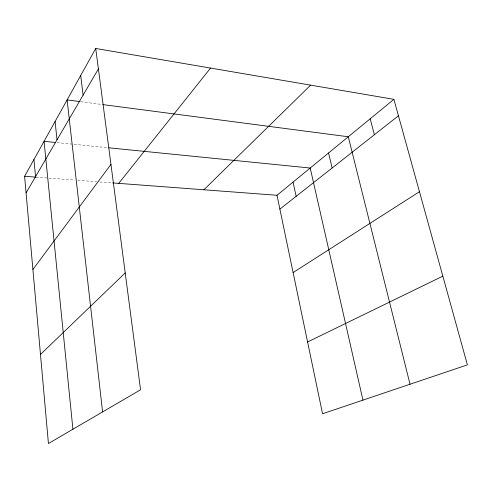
<?xml version="1.0" encoding="UTF-8"?>
<svg xmlns="http://www.w3.org/2000/svg" width="492" height="492" viewBox="0 0 492 492"><rect width="100%" height="100%" fill="white"/><g stroke="black" fill="none" stroke-linecap="round" stroke-linejoin="round"><path stroke-width="0.37" stroke-dasharray="2.46 1.84" d="M35.996 177.145L48.154 178.061M48.911 178.116L74.747 180.06M77.779 180.293L96.74 181.72M99.771 181.948L111.912 182.858M57.035 142.612L107.25 147.655M80.799 101.703L102.108 104.495"/><path stroke-width="0.74" d="M95.725 48.48L140.564 389.775L48.425 443.52L24.6 176.29L95.725 48.48L393.895 99.341L467.4 364.867L322.555 413.754L276.996 195.281L393.895 99.341M26.082 192.882L98.406 68.886M32.909 269.462L110.952 164.377M118.738 183.375L210.545 68.068M203.879 189.777L310.637 85.141M40.479 354.443L125.214 272.937M279.887 209.131L398.446 115.78M293.109 272.543L419.461 191.708M307.586 341.983L442.837 276.141M24.6 176.29L35.996 177.145M112.668 182.913L276.996 195.281M55.51 142.459L44.065 141.309L72.914 429.239M108.763 147.803L310.2 168.03L362.948 400.119M80.036 101.604L67.103 99.907L102.594 411.927M102.865 104.599L348.293 136.77L410.021 384.234M370.193 118.793L374.375 134.728M328.57 152.957L332.143 167.981M293.048 182.108L296.141 196.326M80.7 75.467L83.099 95.122M55.079 121.518L57.029 139.82M33.942 159.506L35.559 176.634"/></g></svg>
